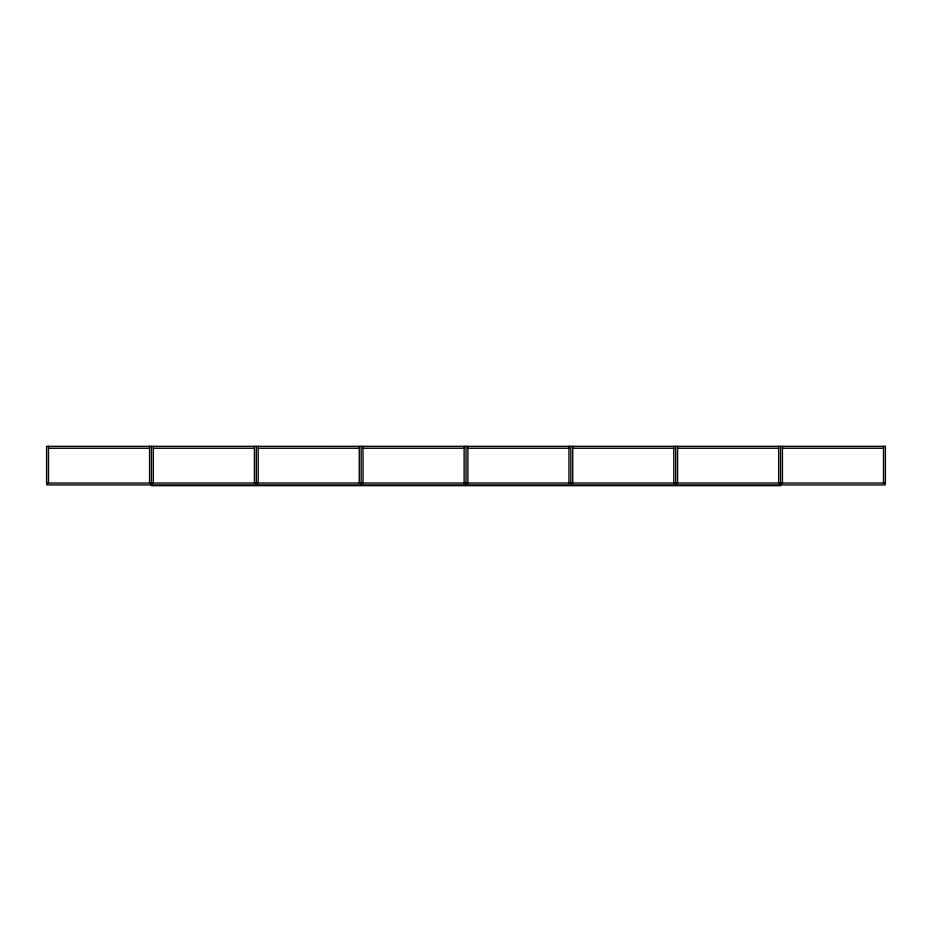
<?xml version="1.0" encoding="UTF-8"?>
<svg xmlns="http://www.w3.org/2000/svg" width="932" height="932" viewBox="0 0 932 932"><rect width="100%" height="100%" fill="white"/><g stroke="black" fill="none" stroke-linecap="round" stroke-linejoin="round"><path stroke-width="1.4" d="M48.487 448.234L149.563 448.234M153.337 448.234L254.413 448.234M258.187 448.234L359.263 448.234M363.037 448.234L464.113 448.234M467.887 448.234L568.963 448.234M572.737 448.234L673.813 448.234M677.587 448.234L778.663 448.234M782.437 448.234L883.513 448.234M885.19 483.044L885.19 484.931L780.76 484.931L780.76 483.032M883.513 446.335L883.513 483.032M782.437 446.335L782.437 483.032M780.55 446.335L780.55 485.665L151.45 485.665L151.45 446.335M780.34 483.032L780.34 484.931L675.91 484.931L675.91 483.032M778.663 446.335L778.663 483.032M677.587 446.335L677.587 483.032M675.7 446.335L675.7 483.032M675.49 483.032L675.49 484.931L571.06 484.931L571.06 483.032M673.813 446.335L673.813 483.032M572.737 446.335L572.737 483.032M570.85 446.335L570.85 483.032M570.64 483.032L570.64 484.931L466.21 484.931L466.21 483.032M568.963 446.335L568.963 483.032M467.887 446.335L467.887 483.032M466 446.335L466 483.032M465.79 483.032L465.79 484.931L361.36 484.931L361.36 483.032M464.113 446.335L464.113 483.032M363.037 446.335L363.037 483.032M361.15 446.335L361.15 483.032M360.94 483.032L360.94 484.931L256.51 484.931L256.51 483.032M359.263 446.335L359.263 483.032M258.187 446.335L258.187 483.032M256.3 446.335L256.3 483.032M256.09 483.032L256.09 484.931L151.66 484.931L151.66 483.032M254.413 446.335L254.413 483.032M153.337 446.335L153.337 483.032M151.24 483.032L151.24 484.931L46.81 484.92L46.81 483.032M149.563 446.335L149.563 483.032M48.487 446.335L48.487 483.032M885.4 446.346L46.6 446.335L46.6 483.032L885.4 483.032L885.4 446.346"/></g></svg>
